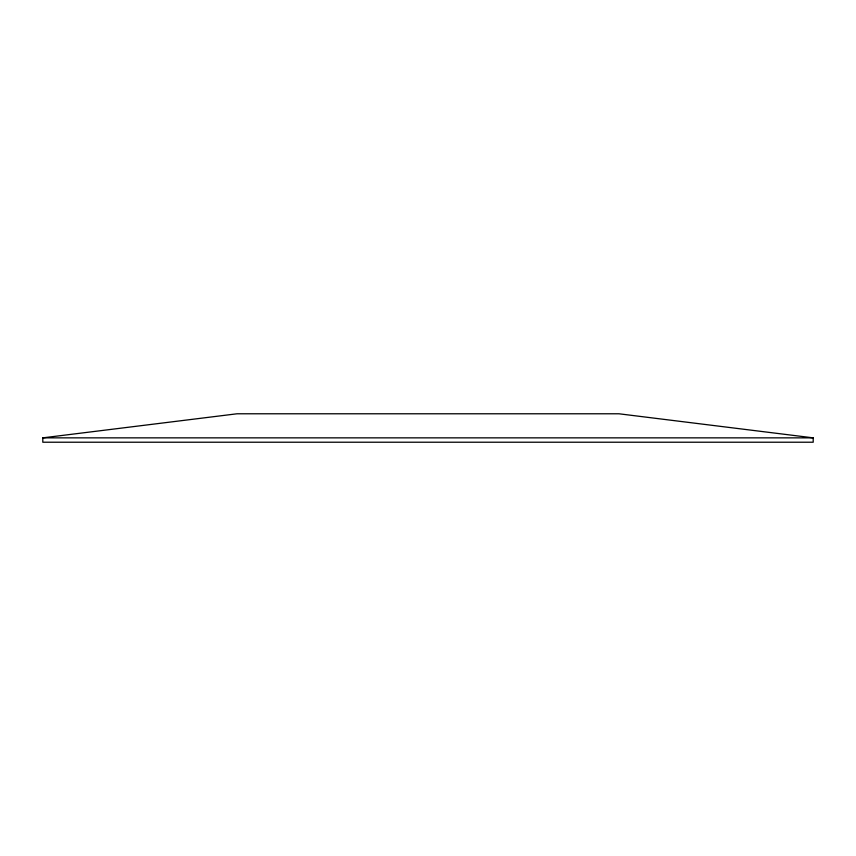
<?xml version="1.0" encoding="UTF-8"?>
<svg xmlns="http://www.w3.org/2000/svg" width="856" height="856" viewBox="0 0 856 856"><rect width="100%" height="100%" fill="white"/><g stroke="black" fill="none" stroke-linecap="round" stroke-linejoin="round"><path stroke-width="1.28" d="M42.8 437.855L237.059 413.78L618.942 413.78L813.2 437.855L813.2 442.22L42.8 442.22L42.8 437.855L813.2 437.855"/></g></svg>
